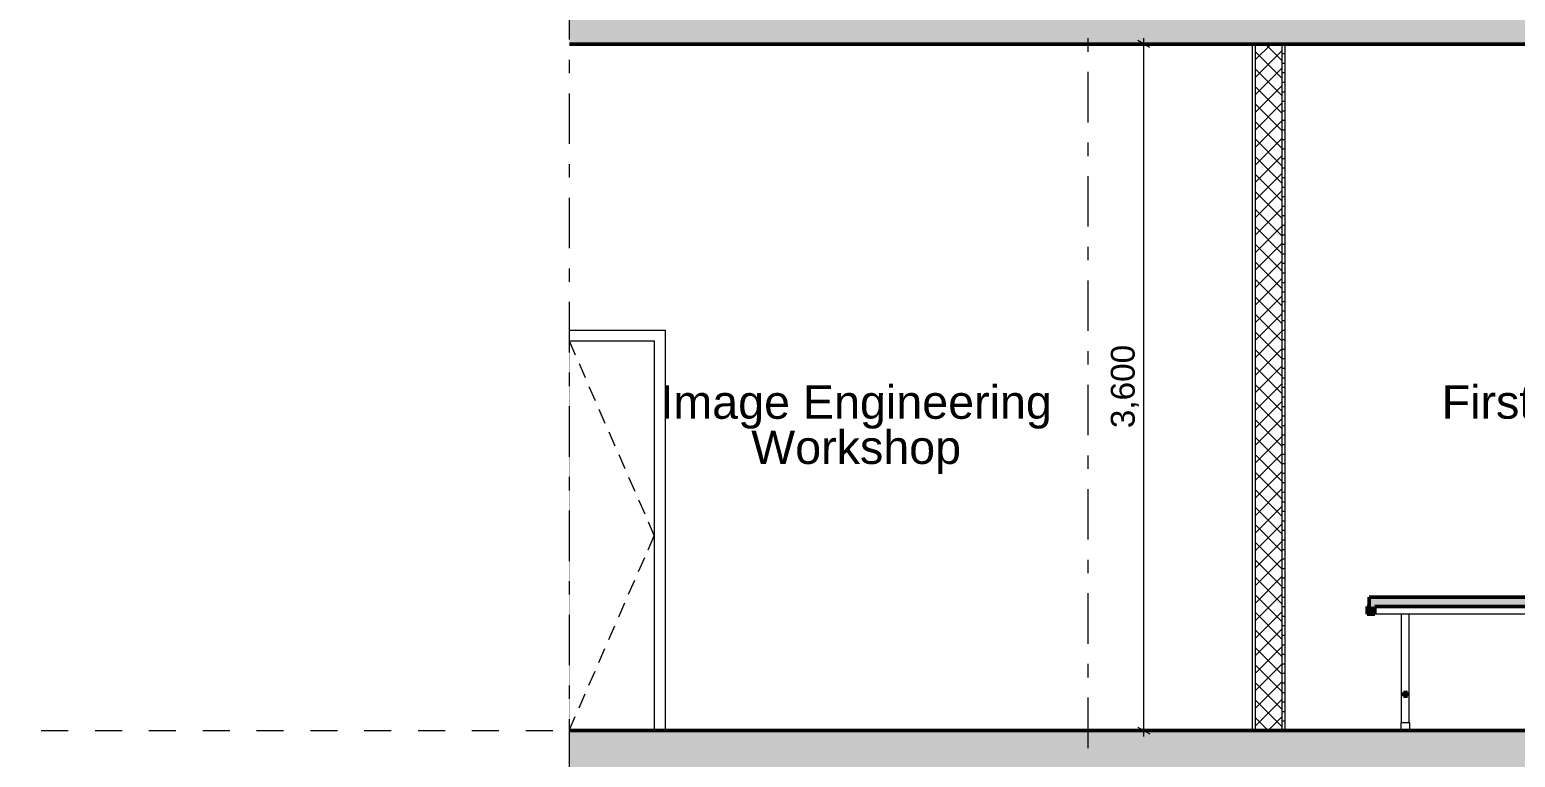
# Model space of a CAD drawing. Header units: millimetres. Extents: x -48147 to 1436659, y -488302 to 18123.
# Drawn here: x 1411788 to 1419576, y -483173 to -479358 of the extents above; entities that cross this region are included whole.
import ezdxf
from ezdxf.enums import TextEntityAlignment as Align

# ---------------------------------------------------------------- set-up
doc = ezdxf.new("R2010")
doc.units = ezdxf.units.MM
doc.header["$MEASUREMENT"] = 0
for name, pattern in [('Dashed', [2822.222233, 1411.111116, -1411.111116]), ('Double Dashed', [546.805537, 264.583325, -105.833328, 70.555556, -105.833328]), ('Wipeout_Contour', [1000, 0, -1000])]:
    doc.linetypes.add(name, pattern=pattern)
for name, color, linetype, lineweight, true_color in [('0_Pen_No__105', 7, 'Continuous', 15, 0xa6a6a6), ('A-230-M_FLOOR.IFC Import_Pen_No__109', 7, 'Continuous', 15, 0xa6a6a6), ('A-230-M_FLOOR.IFC Import_Pen_No__29', 7, 'Continuous', 50, 0x2a2a2a), ('A-25-M_Wall_Int_Pen_No__107', 7, 'Continuous', 15, 0xa6a6a6), ('New_A-15-MG_Structural_Grid_Phase_2_Pen_No__222', 7, 'Continuous', 13, 0x65af33), ('New_A-25-M_Wall_Int_Pen_No__107', 7, 'Continuous', 15, 0xa6a6a6), ('New_A-35-M_FFE_Sanitary_Pen_No__104', 7, 'Continuous', 15, 0xa6a6a6), ('New_A-35-M_FFE_Sanitary_Pen_No__24', 7, 'Continuous', 50, 0x2a2a2a), ('New_ArchiCAD Doors_Pen_No__63', 7, 'Continuous', 20, 0x606060)]:
    doc.layers.add(name, color=color, linetype=linetype, lineweight=lineweight, true_color=true_color)
for name, color, linetype in [('A-230-M_FLOOR.IFC Import', 7, 'Continuous'), ('A-25-M_Wall_Int', 7, 'Continuous'), ('A-95-P_Drawing', 7, 'Continuous'), ('New_A-15-MG_Structural_Grid_Phase_2', 7, 'Continuous'), ('New_A-25-M_Wall_Int', 7, 'Continuous'), ('New_A-35-M_FFE_Sanitary', 7, 'Continuous'), ('New_A-95-D_1_20', 7, 'Continuous'), ('New_ArchiCAD Doors', 7, 'Continuous'), ('S-280-M_STRUCT_FRAME.IFC Import', 7, 'Continuous')]:
    doc.layers.add(name, color=color, linetype=linetype)
for name, color, linetype, lineweight in [('A-25-M_Wall_Int_Pen_No__1', 7, 'Continuous', 13), ('A-95-P_Drawing_Pen_No__1', 7, 'Continuous', 13), ('A-95-P_Text_1_50_GA_Pen_No__1', 7, 'Continuous', 13), ('New_A-25-M_Wall_Int_Pen_No__1', 7, 'Continuous', 13), ('New_A-25-M_Wall_Int_Pen_No__87', 8, 'Continuous', 20), ('New_A-35-M_FFE_Sanitary_Pen_No__4', 7, 'Continuous', 20), ('New_A-95-D_1_20_Pen_No__1', 7, 'Continuous', 13), ('S-280-M_STRUCT_FRAME.IFC Import_Pen_No__1', 7, 'Continuous', 13), ('S-280-M_STRUCT_FRAME.IFC Import_Pen_No__160', 5, 'Continuous', 200)]:
    doc.layers.add(name, color=color, linetype=linetype, lineweight=lineweight)
doc.styles.add('GENERATED_STYLE_1', font='')
doc.styles.add('GENERATED_STYLE_2', font='')
doc.styles.get('GENERATED_STYLE_1').set_extended_font_data('Arial')
doc.styles.get('GENERATED_STYLE_2').set_extended_font_data('Swis721 BT')
doc.dimstyles.new('GENERATED_STYLE__4', dxfattribs={"dimtxt": 125, "dimasz": 47.5, "dimexe": 0.18, "dimexo": 50, "dimgap": 0.09, "dimtad": 1, "dimdec": 0, "dimzin": 0, "dimdsep": 46, "dimtxsty": 'GENERATED_STYLE_1', "dimblk": 'ARROWHEAD_2', "dimblk1": 'ARROWHEAD_2', "dimblk2": 'ARROWHEAD_2', "dimcen": 0.09, "dimclrd": 7, "dimclre": 7, "dimclrt": 7, "dimadec": 0, "dimazin": 0, "dimtfac": 1, "dimtdec": 4, "dimtmove": 0, "dimatfit": 3, "dimfxl": 1, "dimtolj": 1, "dimtzin": 0, "dimarcsym": 0})
pattern_1 = [(45, (1424163.9, -483032.8), (-45.96194, 45.96194), []), (135, (1424163.9, -483032.8), (45.96194, 45.96194), [])]
pattern_2 = [(270, (1424163.9, -483032.8), (86.60254, 0), [0, -50]), (270, (1424207.2, -483057.8), (86.60254, 0), [0, -50])]
pattern_3 = [(0, (1424163.9, -483032.8), (0, 389.7114), [24.375, -200.625]), (0, (1424276.4, -482837.94), (0, 389.7114), [24.375, -200.625]), (60, (1424163.9, -483032.8), (-337.5, 194.856), [24.375, -200.625]), (60, (1424388.9, -483032.8), (-337.5, 194.856), [24.375, -200.625]), (120, (1424188.27, -483032.8), (337.5, 194.856), [24.375, -200.625]), (120, (1424413.27, -483032.8), (337.5, 194.856), [24.375, -200.625]), (0, (1424163.9, -482995.3), (0, 75), [0, -75, 0, -112.5]), (45, (1424201.4, -482995.3), (-53.033, 53.033), [0, -56.25, 0, -93.75])]

# ---------------------------------------------------------------- blocks, each defined once
blk = doc.blocks.new('Section Elem_7_2', base_point=(1424163.9, -483032.8))
at = {"color": 254, "linetype": 'Wipeout_Contour', "lineweight": 0, "ltscale": 11958558.35528094}
blk.add_wipeout([(1413516.1, -483032.8), (1413608.7, -483032.8), (1413608.7, -480932.8), (1415118.7, -480932.8), (1415118.7, -483032.8), (1418197.4, -483032.8), (1418197.4, -479432.8), (1413516.1, -479432.8)], dxfattribs=at).dxf.layer = 'New_A-25-M_Wall_Int'
at = {"color": 254, "linetype": 'Wipeout_Contour', "lineweight": 0, "ltscale": 56957639.61879633}
blk.add_wipeout([(1418367.4, -483032.8), (1418978.3, -483032.8), (1418978.3, -482992.8), (1418980.3, -482992.8), (1418980.3, -482422.8), (1418800.3, -482422.8), (1418800.3, -482382.8), (1418810.3, -482382.8), (1418810.3, -482332.8), (1420040.3, -482332.8), (1420658.5, -482167.2), (1420671.4, -482215.4), (1420642.5, -482223.2), (1420652.8, -482261.9), (1420201.4, -482382.8), (1420700.3, -482382.8), (1420700.3, -479432.8), (1419849.4, -479432.8), (1419849.4, -479445.5), (1419768.9, -479445.5), (1419761.7, -479448.5), (1419758.7, -479455.7), (1419758.7, -479863.3), (1419761.7, -479870.5), (1419768.9, -479873.5), (1419849.4, -479873.5), (1419849.4, -479886.2), (1419659.5, -479886.2), (1419659.5, -479873.5), (1419740, -479873.5), (1419747.2, -479870.5), (1419750.2, -479863.3), (1419750.2, -479455.7), (1419747.2, -479448.5), (1419740, -479445.5), (1419659.5, -479445.5), (1419659.5, -479432.8), (1418367.4, -479432.8)], dxfattribs=at).dxf.layer = 'New_A-25-M_Wall_Int'
at = {"color": 254, "linetype": 'Wipeout_Contour', "lineweight": 0, "ltscale": 5972414.926386148}
blk.add_wipeout([(1413361.1, -479886.2), (1413335.4, -479886.2), (1413335.4, -483032.8), (1413361.1, -483032.8)], dxfattribs=at).dxf.layer = 'New_A-25-M_Wall_Int'
at = {"color": 254, "linetype": 'Wipeout_Contour', "lineweight": 0, "ltscale": 11940188.66914046}
blk.add_wipeout([(1413342.5, -479448.5), (1413339.5, -479455.7), (1413339.5, -479863.3), (1413342.5, -479870.5), (1413349.7, -479873.5), (1413361.1, -479873.5), (1413361.1, -479445.5), (1413349.7, -479445.5)], dxfattribs=at).dxf.layer = 'New_A-25-M_Wall_Int'
at = {"color": 254, "linetype": 'Wipeout_Contour', "lineweight": 0, "ltscale": 7498717.894869742}
blk.add_wipeout([(1420040.3, -482332.8), (1420040.3, -482382.8), (1420064.1, -482382.8), (1420062.9, -482378.5), (1420053.3, -482381.1)], dxfattribs=at).dxf.layer = 'New_A-25-M_Wall_Int'
at = {"color": 254, "linetype": 'Wipeout_Contour', "lineweight": 0, "ltscale": 11996920.52957341}
blk.add_wipeout([(1420480.3, -482422.8), (1419020.3, -482422.8), (1419020.3, -482992.8), (1419022.3, -482992.8), (1419022.3, -483032.8), (1420478.3, -483032.8), (1420478.3, -482992.8), (1420480.3, -482992.8)], dxfattribs=at).dxf.layer = 'New_A-25-M_Wall_Int'
at = {"color": 254, "linetype": 'Wipeout_Contour', "lineweight": 0, "ltscale": 9002324.536857951}
blk.add_wipeout([(1420700.3, -482422.8), (1420520.3, -482422.8), (1420520.3, -482992.8), (1420522.3, -482992.8), (1420522.3, -483032.8), (1420700.3, -483032.8)], dxfattribs=at).dxf.layer = 'New_A-25-M_Wall_Int'
at = {"layer": 'New_A-25-M_Wall_Int_Pen_No__87', "linetype": 'Continuous'}
blk.add_line((1413335.4, -479886.2), (1413335.4, -483032.8), dxfattribs=at)
blk = doc.blocks.new('Section Elem_14_2', base_point=(1424163.9, -483032.8))
at = {"color": 254, "linetype": 'Wipeout_Contour', "lineweight": 0, "ltscale": 26864034.90513792}
blk.add_wipeout([(1411765.1, -483032.8), (1411801, -483032.8), (1411801, -480932.8), (1413311, -480932.8), (1413311, -483032.8), (1413335.4, -483032.8), (1413335.4, -479886.2), (1413240.3, -479886.2), (1413240.3, -479873.5), (1413320.8, -479873.5), (1413328, -479870.5), (1413331, -479863.3), (1413331, -479455.7), (1413328, -479448.5), (1413320.8, -479445.5), (1413240.3, -479445.5), (1413240.3, -479432.8), (1411765.1, -479432.8)], dxfattribs=at).dxf.layer = 'New_A-25-M_Wall_Int'
blk = doc.blocks.new('Section Elem_15_2', base_point=(1424163.9, -483032.8))
at = {"color": 254, "linetype": 'Wipeout_Contour', "lineweight": 0, "ltscale": 5967385.947232576}
blk.add_wipeout([(1411858, -481005.8), (1411801, -481005.8), (1411801, -483032.8), (1411858, -483032.8)], dxfattribs=at).dxf.layer = 'New_ArchiCAD Doors'
at = {"color": 254, "linetype": 'Wipeout_Contour', "lineweight": 0, "ltscale": 5972886.508900142}
blk.add_wipeout([(1413254, -483032.8), (1413311, -483032.8), (1413311, -481005.8), (1413254, -481005.8)], dxfattribs=at).dxf.layer = 'New_ArchiCAD Doors'
at = {"color": 254, "linetype": 'Wipeout_Contour', "lineweight": 0, "ltscale": 5969581.617407839}
blk.add_wipeout([(1412304, -482732.8), (1412454, -482732.8), (1412454, -481485.8), (1412304, -481485.8)], dxfattribs=at).dxf.layer = 'New_ArchiCAD Doors'
at = {"color": 254, "linetype": 'Wipeout_Contour', "lineweight": 0, "ltscale": 11937597.07608518}
blk.add_wipeout([(1411858, -480989.8), (1413254, -480989.8), (1413254, -481005.8), (1413311, -481005.8), (1413311, -480932.8), (1411801, -480932.8), (1411801, -481005.8), (1411858, -481005.8)], dxfattribs=at).dxf.layer = 'New_ArchiCAD Doors'
at = {"color": 254, "linetype": 'Wipeout_Contour', "lineweight": 0, "ltscale": 5971550.150659293}
blk.add_wipeout([(1413254, -482732.8), (1413254, -481485.8), (1412544, -481485.8), (1412544, -482732.8)], dxfattribs=at).dxf.layer = 'New_ArchiCAD Doors'
at = {"layer": 'New_ArchiCAD Doors_Pen_No__63', "linetype": 'Continuous'}
for p, q in [((1411801, -480932.8), (1411801, -481005.8)), ((1413311, -480932.8), (1411801, -480932.8)), ((1413311, -481005.8), (1413311, -480932.8)), ((1411801, -481005.8), (1411801, -483032.8)), ((1413311, -483032.8), (1413311, -481005.8)), ((1412835.1, -481561), (1412889.6, -481619.5)), ((1412923.7, -481656.2), (1412978.2, -481714.7)), ((1413012.2, -481751.4), (1413066.7, -481809.9)), ((1413100.7, -481846.6), (1413155.2, -481905.1)), ((1413189.3, -481941.7), (1413199.5, -481952.7)), ((1413199.5, -481952.7), (1413254, -482011.3)), ((1413189.3, -482080.8), (1413199.5, -482069.9)), ((1413199.5, -482069.9), (1413254, -482011.3)), ((1413100.7, -482176), (1413155.2, -482117.5)), ((1413012.2, -482271.2), (1413066.7, -482212.7)), ((1412923.7, -482366.4), (1412978.2, -482307.8)), ((1412835.1, -482461.6), (1412889.6, -482403)), ((1412746.6, -482556.8), (1412801.1, -482498.2)), ((1412658.1, -482652), (1412712.6, -482593.4))]:
    blk.add_line(p, q, dxfattribs=at)
at = {"color": 254, "linetype": 'Wipeout_Contour', "lineweight": 0, "ltscale": 8954586.574815068}
blk.add_wipeout([(1413254, -480989.8), (1412304, -480989.8), (1412304, -481485.8), (1412454, -481485.8), (1412544, -481485.8), (1413254, -481485.8)], dxfattribs=at).dxf.layer = 'New_ArchiCAD Doors'
at = {"color": 254, "linetype": 'Wipeout_Contour', "lineweight": 0, "ltscale": 8957516.388715448}
blk.add_wipeout([(1413254, -483032.8), (1413254, -482732.8), (1412544, -482732.8), (1412454, -482732.8), (1412304, -482732.8), (1412304, -483032.8)], dxfattribs=at).dxf.layer = 'New_ArchiCAD Doors'
at = {"layer": 'New_ArchiCAD Doors_Pen_No__63', "linetype": 'Continuous'}
for p, q in [((1413254, -480989.8), (1413254, -481485.8)), ((1412392.5, -481085), (1412447, -481143.6)), ((1412481, -481180.2), (1412535.5, -481238.8)), ((1412569.6, -481275.4), (1412624, -481334)), ((1412658.1, -481370.6), (1412712.6, -481429.2)), ((1412746.6, -481465.8), (1412801.1, -481524.4)), ((1413254, -481485.8), (1413254, -482732.8)), ((1413254, -482732.8), (1413254, -483032.8)), ((1412481, -482842.4), (1412535.5, -482783.8)), ((1412392.5, -482937.6), (1412447, -482879))]:
    blk.add_line(p, q, dxfattribs=at)
at = {"color": 254, "linetype": 'Wipeout_Contour', "lineweight": 0, "ltscale": 5968327.686998731}
blk.add_wipeout([(1411858, -483032.8), (1412304, -483032.8), (1412304, -480989.8), (1411858, -480989.8)], dxfattribs=at).dxf.layer = 'New_ArchiCAD Doors'
at = {"color": 254, "linetype": 'Wipeout_Contour', "lineweight": 0, "ltscale": 5970035.88318178}
blk.add_wipeout([(1412544, -482732.8), (1412544, -481485.8), (1412454, -481485.8), (1412454, -482732.8)], dxfattribs=at).dxf.layer = 'New_ArchiCAD Doors'
at = {"layer": 'New_ArchiCAD Doors_Pen_No__63', "linetype": 'Continuous'}
for p, q in [((1412304, -480989.8), (1411858, -480989.8)), ((1411858, -480989.8), (1411858, -483032.8)), ((1412304, -480989.8), (1412271.9, -481063.1)), ((1412304, -483032.8), (1412304, -480989.8)), ((1412304, -480989.8), (1413254, -480989.8)), ((1412304, -480989.8), (1412358.4, -481048.4)), ((1412251.9, -481108.9), (1412219.9, -481182.3)), ((1412199.9, -481228.1), (1412167.9, -481301.4)), ((1412147.9, -481347.2), (1412115.9, -481420.5)), ((1412095.9, -481466.4), (1412063.9, -481539.7)), ((1412454, -481485.8), (1412454, -482732.8)), ((1412544, -481485.8), (1412454, -481485.8)), ((1412544, -482732.8), (1412544, -481485.8)), ((1412043.9, -481585.5), (1412011.9, -481658.8)), ((1411991.9, -481704.6), (1411959.8, -481777.9)), ((1411939.8, -481823.8), (1411907.8, -481897.1)), ((1411890, -481938), (1411858, -482011.3)), ((1411890, -482084.6), (1411858, -482011.3)), ((1411939.8, -482198.8), (1411907.8, -482125.5)), ((1411991.9, -482318), (1411959.8, -482244.6)), ((1412043.9, -482437.1), (1412011.9, -482363.8)), ((1412095.9, -482556.2), (1412063.9, -482482.9)), ((1412147.9, -482675.4), (1412115.9, -482602.1)), ((1412569.6, -482747.2), (1412624, -482688.6)), ((1412199.9, -482794.5), (1412167.9, -482721.2)), ((1412454, -482732.8), (1412544, -482732.8)), ((1412251.9, -482913.7), (1412219.9, -482840.3)), ((1412304, -483032.8), (1412271.9, -482959.5)), ((1412304, -483032.8), (1412358.4, -482974.2))]:
    blk.add_line(p, q, dxfattribs=at)
blk = doc.blocks.new('Section Elem_179_2', base_point=(1424163.9, -483032.8))
at = {"layer": 'New_A-35-M_FFE_Sanitary_Pen_No__104', "linetype": 'Continuous'}
for points in [[(1418990.3, -482852.8), (1419010.3, -482852.8), (1419010.3, -482832.8), (1418990.3, -482832.8)], [(1420490.3, -482852.8), (1420510.3, -482852.8), (1420510.3, -482832.8), (1420490.3, -482832.8)]]:
    blk.add_hatch(color=256, dxfattribs=at).paths.add_polyline_path(points)
at = {"layer": 'New_A-35-M_FFE_Sanitary_Pen_No__24', "linetype": 'Continuous'}
for p, q in [((1420658.5, -482167.2), (1420671.4, -482215.4)), ((1418800.3, -482382.8), (1418800.3, -482422.8)), ((1420700.3, -482382.8), (1420700.3, -482422.8)), ((1418990.3, -482832.8), (1418990.3, -482852.8)), ((1419010.3, -482832.8), (1418990.3, -482832.8)), ((1419010.3, -482852.8), (1418990.3, -482852.8)), ((1419010.3, -482832.8), (1419010.3, -482852.8)), ((1420490.3, -482832.8), (1420490.3, -482852.8)), ((1420510.3, -482832.8), (1420490.3, -482832.8)), ((1420510.3, -482852.8), (1420490.3, -482852.8)), ((1420510.3, -482832.8), (1420510.3, -482852.8))]:
    blk.add_line(p, q, dxfattribs=at)
at = {"color": 254, "linetype": 'Wipeout_Contour', "lineweight": 0, "ltscale": 5996677.893794556}
blk.add_wipeout([(1420030.3, -482422.8), (1420030.3, -482382.8), (1418840.3, -482382.8), (1418840.3, -482422.8)], dxfattribs=at).dxf.layer = 'New_A-35-M_FFE_Sanitary'
at = {"color": 254, "linetype": 'Wipeout_Contour', "lineweight": 0, "ltscale": 5995816.217799723}
blk.add_wipeout([(1419022.3, -483032.8), (1419022.3, -482992.8), (1418978.3, -482992.8), (1418978.3, -483032.8)], dxfattribs=at).dxf.layer = 'New_A-35-M_FFE_Sanitary'
at = {"color": 254, "linetype": 'Wipeout_Contour', "lineweight": 0, "ltscale": 6001496.491106691}
blk.add_wipeout([(1420522.3, -483032.8), (1420522.3, -482992.8), (1420478.3, -482992.8), (1420478.3, -483032.8)], dxfattribs=at).dxf.layer = 'New_A-35-M_FFE_Sanitary'
at = {"layer": 'New_A-35-M_FFE_Sanitary_Pen_No__104', "linetype": 'Continuous'}
blk.add_hatch(color=256, dxfattribs=at).paths.add_polyline_path([(1418800.3, -482422.8), (1418840.3, -482422.8), (1418840.3, -482382.8), (1418800.3, -482382.8)])
at = {"layer": 'New_A-35-M_FFE_Sanitary_Pen_No__24', "linetype": 'Continuous'}
for p, q in [((1418810.3, -482382.8), (1418800.3, -482382.8)), ((1418810.3, -482332.8), (1418810.3, -482382.8)), ((1418840.3, -482382.8), (1418840.3, -482422.8)), ((1418840.3, -482422.8), (1418800.3, -482422.8))]:
    blk.add_line(p, q, dxfattribs=at)
at = {"layer": 'New_A-35-M_FFE_Sanitary_Pen_No__4', "linetype": 'Continuous'}
for p, q in [((1418980.3, -482992.8), (1418980.3, -482422.8)), ((1419020.3, -482992.8), (1419020.3, -482422.8)), ((1419022.3, -482992.8), (1418978.3, -482992.8)), ((1418978.3, -483032.8), (1418978.3, -482992.8)), ((1419022.3, -483032.8), (1419022.3, -482992.8)), ((1420522.3, -482992.8), (1420478.3, -482992.8)), ((1420478.3, -483032.8), (1420478.3, -482992.8)), ((1420522.3, -483032.8), (1420522.3, -482992.8))]:
    blk.add_line(p, q, dxfattribs=at)
at = {"color": 254, "linetype": 'Wipeout_Contour', "lineweight": 0, "ltscale": 11999414.7017576}
blk.add_wipeout([(1420060.3, -482382.8), (1420060.3, -482422.8), (1420660.3, -482422.8), (1420660.3, -482382.8), (1420201.4, -482382.8), (1420107.1, -482408.1), (1420073.3, -482417.1), (1420064.1, -482382.8)], dxfattribs=at).dxf.layer = 'New_A-35-M_FFE_Sanitary'
at = {"layer": 'New_A-35-M_FFE_Sanitary_Pen_No__104', "linetype": 'Continuous'}
for points in [[(1418810.3, -482382.8), (1420040.3, -482382.8), (1420040.3, -482332.8), (1418810.3, -482332.8)], [(1420700.3, -482422.8), (1420700.3, -482382.8), (1420660.3, -482382.8), (1420660.3, -482422.8)]]:
    blk.add_hatch(color=256, dxfattribs=at).paths.add_polyline_path(points)
at = {"layer": 'New_A-35-M_FFE_Sanitary_Pen_No__24', "linetype": 'Continuous'}
for p, q in [((1420030.3, -482382.8), (1418840.3, -482382.8)), ((1420030.3, -482382.8), (1420030.3, -482422.8)), ((1420040.3, -482332.8), (1420040.3, -482382.8)), ((1420040.3, -482332.8), (1420053.3, -482381.1)), ((1420660.3, -482382.8), (1420660.3, -482422.8)), ((1420700.3, -482382.8), (1420660.3, -482382.8)), ((1420700.3, -482422.8), (1420660.3, -482422.8))]:
    blk.add_line(p, q, dxfattribs=at)
at = {"layer": 'New_A-35-M_FFE_Sanitary_Pen_No__4', "linetype": 'Continuous'}
for p, q in [((1420030.3, -482422.8), (1418840.3, -482422.8)), ((1420480.3, -482992.8), (1420480.3, -482422.8)), ((1420520.3, -482992.8), (1420520.3, -482422.8))]:
    blk.add_line(p, q, dxfattribs=at)
at = {"color": 254, "linetype": 'Wipeout_Contour', "lineweight": 0, "ltscale": 5999616.696328877}
blk.add_wipeout([(1420358.2, -482340.8), (1420347.9, -482302.2), (1420096.7, -482369.4), (1420107.1, -482408.1)], dxfattribs=at).dxf.layer = 'New_A-35-M_FFE_Sanitary'
at = {"layer": 'New_A-35-M_FFE_Sanitary_Pen_No__104', "linetype": 'Continuous'}
for points in [[(1420030.3, -482422.8), (1420060.3, -482422.8), (1420060.3, -482382.8), (1420030.3, -482382.8)], [(1420073.3, -482417.1), (1420107.1, -482408.1), (1420096.7, -482369.4), (1420062.9, -482378.5)]]:
    blk.add_hatch(color=256, dxfattribs=at).paths.add_polyline_path(points)
at = {"layer": 'New_A-35-M_FFE_Sanitary_Pen_No__24', "linetype": 'Continuous'}
for p, q in [((1420060.3, -482382.8), (1420040.3, -482382.8)), ((1420062.9, -482378.5), (1420053.3, -482381.1)), ((1420060.3, -482382.8), (1420060.3, -482422.8)), ((1420062.9, -482378.5), (1420073.3, -482417.1)), ((1420096.7, -482369.4), (1420107.1, -482408.1)), ((1420060.3, -482422.8), (1420030.3, -482422.8)), ((1420107.1, -482408.1), (1420073.3, -482417.1))]:
    blk.add_line(p, q, dxfattribs=at)
at = {"layer": 'New_A-35-M_FFE_Sanitary_Pen_No__4', "linetype": 'Continuous'}
for p, q in [((1420064.1, -482382.8), (1420060.3, -482382.8)), ((1420660.3, -482382.8), (1420201.4, -482382.8)), ((1420660.3, -482422.8), (1420060.3, -482422.8))]:
    blk.add_line(p, q, dxfattribs=at)
at = {"color": 254, "linetype": 'Wipeout_Contour', "lineweight": 0, "ltscale": 6000556.187866686}
blk.add_wipeout([(1420614.2, -482272.2), (1420603.8, -482233.6), (1420386.5, -482291.8), (1420396.9, -482330.4)], dxfattribs=at).dxf.layer = 'New_A-35-M_FFE_Sanitary'
at = {"layer": 'New_A-35-M_FFE_Sanitary_Pen_No__104', "linetype": 'Continuous'}
for points in [[(1420053.3, -482381.1), (1420671.4, -482215.4), (1420658.5, -482167.2), (1420040.3, -482332.8)], [(1420652.8, -482261.9), (1420642.5, -482223.2), (1420603.8, -482233.6), (1420614.2, -482272.2)], [(1420358.2, -482340.8), (1420396.9, -482330.4), (1420386.5, -482291.8), (1420347.9, -482302.2)]]:
    blk.add_hatch(color=256, dxfattribs=at).paths.add_polyline_path(points)
at = {"layer": 'New_A-35-M_FFE_Sanitary_Pen_No__24', "linetype": 'Continuous'}
for p, q in [((1420603.8, -482233.6), (1420386.5, -482291.8)), ((1420603.8, -482233.6), (1420614.2, -482272.2)), ((1420671.4, -482215.4), (1420642.5, -482223.2)), ((1420642.5, -482223.2), (1420652.8, -482261.9)), ((1420347.9, -482302.2), (1420096.7, -482369.4)), ((1420347.9, -482302.2), (1420358.2, -482340.8)), ((1420386.5, -482291.8), (1420396.9, -482330.4)), ((1420652.8, -482261.9), (1420614.2, -482272.2)), ((1420396.9, -482330.4), (1420358.2, -482340.8))]:
    blk.add_line(p, q, dxfattribs=at)
at = {"layer": 'New_A-35-M_FFE_Sanitary_Pen_No__24', "linetype": 'Continuous', "flags": 128}
blk.add_lwpolyline([(1420658.5, -482167.2), (1420040.3, -482332.8), (1418810.3, -482332.8)], dxfattribs=at)
at = {"layer": 'New_A-35-M_FFE_Sanitary_Pen_No__4', "linetype": 'Continuous'}
for p, q in [((1420614.2, -482272.2), (1420396.9, -482330.4)), ((1420358.2, -482340.8), (1420107.1, -482408.1))]:
    blk.add_line(p, q, dxfattribs=at)
blk = doc.blocks.new('Section Elem_199_2', base_point=(1424163.9, -483032.8))
at = {"color": 254, "linetype": 'Wipeout_Contour', "lineweight": 0, "ltscale": 5990516.643688947}
blk.add_wipeout([(1418197.4, -479432.8), (1418197.4, -483032.8), (1418212.4, -483032.8), (1418212.4, -479432.8)], dxfattribs=at).dxf.layer = 'New_A-25-M_Wall_Int'
at = {"layer": 'New_A-25-M_Wall_Int_Pen_No__107', "linetype": 'Continuous'}
h = blk.add_hatch(dxfattribs=at)
h.set_pattern_fill('Plaster_0002', color=256, style=0, pattern_type=2)
h.set_pattern_definition([(270, (1424163.9, -483032.8), (86.6025, 0), [0, -50]), (270, (1424207.2, -483057.8), (86.6025, 0), [0, -50])])
h.paths.add_polyline_path([(1418197.4, -479432.8), (1418197.4, -483032.8), (1418212.4, -483032.8), (1418212.4, -479432.8)])
at = {"color": 254, "linetype": 'Wipeout_Contour', "lineweight": 0, "ltscale": 5990810.204925844}
blk.add_wipeout([(1418212.4, -483032.8), (1418352.4, -483032.8), (1418352.4, -479432.8), (1418212.4, -479432.8)], dxfattribs=at).dxf.layer = 'New_A-25-M_Wall_Int'
at = {"layer": 'New_A-25-M_Wall_Int_Pen_No__107', "linetype": 'Continuous'}
h = blk.add_hatch(dxfattribs=at)
h.set_pattern_fill('Concrete_Block_0002', color=256, style=0, pattern_type=2)
h.set_pattern_definition(pattern_1)
h.paths.add_polyline_path([(1418212.4, -483032.8), (1418352.4, -483032.8), (1418352.4, -479432.8), (1418212.4, -479432.8)])
at = {"layer": 'New_A-25-M_Wall_Int_Pen_No__1', "linetype": 'Continuous'}
for p, q in [((1418197.4, -479432.8), (1418197.4, -483032.8)), ((1418212.4, -479432.8), (1418212.4, -483032.8))]:
    blk.add_line(p, q, dxfattribs=at)
at = {"color": 254, "linetype": 'Wipeout_Contour', "lineweight": 0, "ltscale": 5991103.766432498}
blk.add_wipeout([(1418352.4, -483032.8), (1418367.4, -483032.8), (1418367.4, -479432.8), (1418352.4, -479432.8)], dxfattribs=at).dxf.layer = 'New_A-25-M_Wall_Int'
at = {"layer": 'New_A-25-M_Wall_Int_Pen_No__107', "linetype": 'Continuous'}
h = blk.add_hatch(dxfattribs=at)
h.set_pattern_fill('Plaster_0002', color=256, style=0, pattern_type=2)
h.set_pattern_definition(pattern_2)
h.paths.add_polyline_path([(1418352.4, -483032.8), (1418367.4, -483032.8), (1418367.4, -479432.8), (1418352.4, -479432.8)])
at = {"layer": 'New_A-25-M_Wall_Int_Pen_No__1', "linetype": 'Continuous'}
for p, q in [((1418352.4, -479432.8), (1418352.4, -483032.8)), ((1418367.4, -479432.8), (1418367.4, -483032.8))]:
    blk.add_line(p, q, dxfattribs=at)
blk = doc.blocks.new('Section Elem_213_2', base_point=(1424163.9, -483032.8))
at = {"color": 254, "linetype": 'Wipeout_Contour', "lineweight": 0, "ltscale": 5974229.623421947}
blk.add_wipeout([(1413665.7, -483032.8), (1413665.7, -481005.8), (1413608.7, -481005.8), (1413608.7, -483032.8)], dxfattribs=at).dxf.layer = 'New_ArchiCAD Doors'
at = {"color": 254, "linetype": 'Wipeout_Contour', "lineweight": 0, "ltscale": 5979730.91804704}
blk.add_wipeout([(1415061.7, -481005.8), (1415061.7, -483032.8), (1415118.7, -483032.8), (1415118.7, -481005.8)], dxfattribs=at).dxf.layer = 'New_ArchiCAD Doors'
at = {"color": 254, "linetype": 'Wipeout_Contour', "lineweight": 0, "ltscale": 5977765.714286309}
blk.add_wipeout([(1414615.7, -482732.8), (1414615.7, -481485.8), (1414465.7, -481485.8), (1414465.7, -482732.8)], dxfattribs=at).dxf.layer = 'New_ArchiCAD Doors'
at = {"color": 254, "linetype": 'Wipeout_Contour', "lineweight": 0, "ltscale": 11951288.22494246}
blk.add_wipeout([(1415061.7, -480989.8), (1415061.7, -481005.8), (1415118.7, -481005.8), (1415118.7, -480932.8), (1413608.7, -480932.8), (1413608.7, -481005.8), (1413665.7, -481005.8), (1413665.7, -480989.8)], dxfattribs=at).dxf.layer = 'New_ArchiCAD Doors'
at = {"color": 254, "linetype": 'Wipeout_Contour', "lineweight": 0, "ltscale": 5975796.976572501}
blk.add_wipeout([(1413665.7, -482732.8), (1414375.7, -482732.8), (1414375.7, -481485.8), (1413665.7, -481485.8)], dxfattribs=at).dxf.layer = 'New_ArchiCAD Doors'
at = {"layer": 'New_ArchiCAD Doors_Pen_No__63', "linetype": 'Continuous'}
for p, q in [((1413608.7, -480932.8), (1415118.7, -480932.8)), ((1413608.7, -481005.8), (1413608.7, -480932.8)), ((1415118.7, -480932.8), (1415118.7, -481005.8)), ((1413608.7, -483032.8), (1413608.7, -481005.8)), ((1415118.7, -481005.8), (1415118.7, -483032.8)), ((1414084.5, -481561), (1414030.1, -481619.5)), ((1413996, -481656.2), (1413941.5, -481714.7)), ((1413907.5, -481751.4), (1413853, -481809.9)), ((1413818.9, -481846.6), (1413764.5, -481905.1)), ((1413720.2, -481952.7), (1413665.7, -482011.3)), ((1413730.4, -481941.7), (1413720.2, -481952.7)), ((1413720.2, -482069.9), (1413665.7, -482011.3)), ((1413730.4, -482080.8), (1413720.2, -482069.9)), ((1413818.9, -482176), (1413764.5, -482117.5)), ((1413907.5, -482271.2), (1413853, -482212.7)), ((1413996, -482366.4), (1413941.5, -482307.8)), ((1414084.5, -482461.6), (1414030.1, -482403)), ((1414173.1, -482556.8), (1414118.6, -482498.2)), ((1414261.6, -482652), (1414207.1, -482593.4))]:
    blk.add_line(p, q, dxfattribs=at)
at = {"color": 254, "linetype": 'Wipeout_Contour', "lineweight": 0, "ltscale": 8963380.0944374}
blk.add_wipeout([(1413665.7, -480989.8), (1413665.7, -481485.8), (1414375.7, -481485.8), (1414465.7, -481485.8), (1414615.7, -481485.8), (1414615.7, -480989.8)], dxfattribs=at).dxf.layer = 'New_ArchiCAD Doors'
at = {"color": 254, "linetype": 'Wipeout_Contour', "lineweight": 0, "ltscale": 8966307.09579287}
blk.add_wipeout([(1413665.7, -483032.8), (1414615.7, -483032.8), (1414615.7, -482732.8), (1414465.7, -482732.8), (1414375.7, -482732.8), (1413665.7, -482732.8)], dxfattribs=at).dxf.layer = 'New_ArchiCAD Doors'
at = {"layer": 'New_ArchiCAD Doors_Pen_No__63', "linetype": 'Continuous'}
for p, q in [((1413665.7, -480989.8), (1413665.7, -481485.8)), ((1414527.2, -481085), (1414472.7, -481143.6)), ((1414438.7, -481180.2), (1414384.2, -481238.8)), ((1414350.1, -481275.4), (1414295.6, -481334)), ((1414261.6, -481370.6), (1414207.1, -481429.2)), ((1413665.7, -481485.8), (1413665.7, -482732.8)), ((1414173.1, -481465.8), (1414118.6, -481524.4)), ((1413665.7, -482732.8), (1413665.7, -483032.8)), ((1414438.7, -482842.4), (1414384.2, -482783.8)), ((1414527.2, -482937.6), (1414472.7, -482879))]:
    blk.add_line(p, q, dxfattribs=at)
at = {"color": 254, "linetype": 'Wipeout_Contour', "lineweight": 0, "ltscale": 5978768.3629254}
blk.add_wipeout([(1415061.7, -483032.8), (1415061.7, -480989.8), (1414615.7, -480989.8), (1414615.7, -483032.8)], dxfattribs=at).dxf.layer = 'New_ArchiCAD Doors'
at = {"color": 254, "linetype": 'Wipeout_Contour', "lineweight": 0, "ltscale": 5977311.379100535}
blk.add_wipeout([(1414375.7, -482732.8), (1414465.7, -482732.8), (1414465.7, -481485.8), (1414375.7, -481485.8)], dxfattribs=at).dxf.layer = 'New_ArchiCAD Doors'
at = {"layer": 'New_ArchiCAD Doors_Pen_No__63', "linetype": 'Continuous'}
for p, q in [((1414615.7, -480989.8), (1413665.7, -480989.8)), ((1414615.7, -480989.8), (1414561.2, -481048.4)), ((1414615.7, -483032.8), (1414615.7, -480989.8)), ((1414615.7, -480989.8), (1415061.7, -480989.8)), ((1414615.7, -480989.8), (1414647.7, -481063.1)), ((1415061.7, -480989.8), (1415061.7, -483032.8)), ((1414667.7, -481108.9), (1414699.8, -481182.3)), ((1414719.8, -481228.1), (1414751.8, -481301.4)), ((1414771.8, -481347.2), (1414803.8, -481420.5)), ((1414375.7, -482732.8), (1414375.7, -481485.8)), ((1414375.7, -481485.8), (1414465.7, -481485.8)), ((1414465.7, -481485.8), (1414465.7, -482732.8)), ((1414823.8, -481466.4), (1414855.8, -481539.7)), ((1414875.8, -481585.5), (1414907.8, -481658.8)), ((1414927.8, -481704.6), (1414959.8, -481777.9)), ((1414979.8, -481823.8), (1415011.9, -481897.1)), ((1415029.7, -481938), (1415061.7, -482011.3)), ((1415029.7, -482084.6), (1415061.7, -482011.3)), ((1414979.8, -482198.8), (1415011.9, -482125.5)), ((1414927.8, -482318), (1414959.8, -482244.6)), ((1414875.8, -482437.1), (1414907.8, -482363.8)), ((1414823.8, -482556.2), (1414855.8, -482482.9)), ((1414771.8, -482675.4), (1414803.8, -482602.1)), ((1414350.1, -482747.2), (1414295.6, -482688.6)), ((1414465.7, -482732.8), (1414375.7, -482732.8)), ((1414719.8, -482794.5), (1414751.8, -482721.2)), ((1414667.7, -482913.7), (1414699.8, -482840.3)), ((1414615.7, -483032.8), (1414561.2, -482974.2)), ((1414615.7, -483032.8), (1414647.7, -482959.5))]:
    blk.add_line(p, q, dxfattribs=at)
blk = doc.blocks.new('Section Elem_327_2', base_point=(1424163.9, -483032.8))
at = {"color": 254, "linetype": 'Wipeout_Contour', "lineweight": 0, "ltscale": 5972730.581279346}
blk.add_wipeout([(1413501.1, -483032.8), (1413516.1, -483032.8), (1413516.1, -479432.8), (1413501.1, -479432.8)], dxfattribs=at).dxf.layer = 'A-25-M_Wall_Int'
at = {"layer": 'A-25-M_Wall_Int_Pen_No__107', "linetype": 'Continuous'}
h = blk.add_hatch(dxfattribs=at)
h.set_pattern_fill('Plaster_0002', color=256, style=0, pattern_type=2)
h.set_pattern_definition(pattern_2)
h.paths.add_polyline_path([(1413501.1, -483032.8), (1413516.1, -483032.8), (1413516.1, -479432.8), (1413501.1, -479432.8)])
at = {"color": 254, "linetype": 'Wipeout_Contour', "lineweight": 0, "ltscale": 5972437.123921871}
blk.add_wipeout([(1413361.1, -479432.8), (1413361.1, -483032.8), (1413501.1, -483032.8), (1413501.1, -479432.8)], dxfattribs=at).dxf.layer = 'A-25-M_Wall_Int'
at = {"layer": 'A-25-M_Wall_Int_Pen_No__107', "linetype": 'Continuous'}
h = blk.add_hatch(dxfattribs=at)
h.set_pattern_fill('Concrete_Block_0002', color=256, style=0, pattern_type=2)
h.set_pattern_definition(pattern_1)
h.paths.add_polyline_path([(1413361.1, -479432.8), (1413361.1, -483032.8), (1413501.1, -483032.8), (1413501.1, -479432.8)])
at = {"layer": 'A-25-M_Wall_Int_Pen_No__1', "linetype": 'Continuous'}
for p, q in [((1413361.1, -479432.8), (1413361.1, -483032.8)), ((1413501.1, -479432.8), (1413501.1, -483032.8)), ((1413516.1, -479432.8), (1413516.1, -483032.8))]:
    blk.add_line(p, q, dxfattribs=at)
blk = doc.blocks.new('Section Elem_365_2', base_point=(1424163.9, -483032.8))
at = {"layer": 'S-280-M_STRUCT_FRAME.IFC Import_Pen_No__160', "linetype": 'Continuous', "lineweight": 0, "true_color": 0x00007f}
blk.add_hatch(color=176, dxfattribs=at).paths.add_polyline_path([(1413430.2, -479886.2), (1413430.2, -479873.5), (1413349.7, -479873.5), (1413342.5, -479870.5), (1413339.5, -479863.3), (1413339.5, -479455.7), (1413342.5, -479448.5), (1413349.7, -479445.5), (1413430.2, -479445.5), (1413430.2, -479432.8), (1413240.3, -479432.8), (1413240.3, -479445.5), (1413320.8, -479445.5), (1413328, -479448.5), (1413331, -479455.7), (1413331, -479863.3), (1413328, -479870.5), (1413320.8, -479873.5), (1413240.3, -479873.5), (1413240.3, -479886.2)])
at = {"layer": 'S-280-M_STRUCT_FRAME.IFC Import_Pen_No__1', "linetype": 'Continuous'}
for p, q in [((1413240.3, -479432.8), (1413240.3, -479445.5)), ((1413430.2, -479432.8), (1413430.2, -479445.5)), ((1413240.3, -479873.5), (1413240.3, -479886.2)), ((1413430.2, -479886.2), (1413240.3, -479886.2)), ((1413430.2, -479873.5), (1413430.2, -479886.2))]:
    blk.add_line(p, q, dxfattribs=at)
at = {"layer": 'S-280-M_STRUCT_FRAME.IFC Import_Pen_No__1', "linetype": 'Continuous', "flags": 128}
for points in [[(1413328, -479448.5), (1413320.8, -479445.5), (1413240.3, -479445.5)], [(1413328, -479448.5), (1413331, -479455.7), (1413331, -479863.3), (1413328, -479870.5)], [(1413342.5, -479448.5), (1413339.5, -479455.7), (1413339.5, -479863.3), (1413342.5, -479870.5)], [(1413430.2, -479445.5), (1413349.7, -479445.5), (1413342.5, -479448.5)], [(1413328, -479870.5), (1413320.8, -479873.5), (1413240.3, -479873.5)], [(1413342.5, -479870.5), (1413349.7, -479873.5), (1413430.2, -479873.5)]]:
    blk.add_lwpolyline(points, dxfattribs=at)
blk = doc.blocks.new('Section Elem_443_2', base_point=(1424163.9, -483032.8))
at = {"color": 254, "linetype": 'Wipeout_Contour', "lineweight": 0, "ltscale": 5983345.835068746}
blk.add_wipeout([(1403420.8, -479432.8), (1430462.8, -479432.8), (1430462.8, -479282.8), (1403420.8, -479282.8)], dxfattribs=at).dxf.layer = 'A-230-M_FLOOR.IFC Import'
at = {"layer": 'A-230-M_FLOOR.IFC Import_Pen_No__109', "linetype": 'Continuous'}
h = blk.add_hatch(dxfattribs=at)
h.set_pattern_fill('Lightweight_Concrete_0002', color=256, style=0, pattern_type=2)
h.set_pattern_definition(pattern_3)
h.paths.add_polyline_path([(1403420.8, -479432.8), (1430462.8, -479432.8), (1430462.8, -479282.8), (1403420.8, -479282.8)])
at = {"layer": 'A-230-M_FLOOR.IFC Import_Pen_No__29', "linetype": 'Continuous'}
for p, q in [((1413240.3, -479432.8), (1411765.1, -479432.8)), ((1418197.4, -479432.8), (1413516.1, -479432.8)), ((1419659.5, -479432.8), (1418367.4, -479432.8))]:
    blk.add_line(p, q, dxfattribs=at)
at = {"layer": 'A-230-M_FLOOR.IFC Import_Pen_No__29', "linetype": 'Continuous', "flags": 128}
for points in [[(1413516.1, -479432.8), (1413501.1, -479432.8), (1413430.2, -479432.8), (1413361.1, -479432.8), (1413240.3, -479432.8)], [(1418367.4, -479432.8), (1418352.4, -479432.8), (1418212.4, -479432.8), (1418197.4, -479432.8)]]:
    blk.add_lwpolyline(points, dxfattribs=at)
blk = doc.blocks.new('Section Elem_450_2', base_point=(1424163.9, -483032.8))
at = {"color": 254, "linetype": 'Wipeout_Contour', "lineweight": 0, "ltscale": 5985582.250593171}
blk.add_wipeout([(1420869.4, -483282.8), (1420869.4, -483032.8), (1411624.9, -483032.8), (1411624.9, -483282.8)], dxfattribs=at).dxf.layer = 'A-230-M_FLOOR.IFC Import'
at = {"layer": 'A-230-M_FLOOR.IFC Import_Pen_No__109', "linetype": 'Continuous'}
h = blk.add_hatch(dxfattribs=at)
h.set_pattern_fill('Lightweight_Concrete_0002', color=256, style=0, pattern_type=2)
h.set_pattern_definition(pattern_3)
h.paths.add_polyline_path([(1420869.4, -483282.8), (1420869.4, -483032.8), (1411624.9, -483032.8), (1411624.9, -483282.8)])
at = {"layer": 'A-230-M_FLOOR.IFC Import_Pen_No__29', "linetype": 'Continuous'}
for p, q in [((1413361.1, -483032.8), (1411765.1, -483032.8)), ((1418197.4, -483032.8), (1413516.1, -483032.8)), ((1420700.3, -483032.8), (1418367.4, -483032.8))]:
    blk.add_line(p, q, dxfattribs=at)
at = {"layer": 'A-230-M_FLOOR.IFC Import_Pen_No__29', "linetype": 'Continuous', "flags": 128}
for points in [[(1413516.1, -483032.8), (1413501.1, -483032.8), (1413361.1, -483032.8)], [(1418367.4, -483032.8), (1418352.4, -483032.8), (1418212.4, -483032.8), (1418197.4, -483032.8)]]:
    blk.add_lwpolyline(points, dxfattribs=at)
blk = doc.blocks.new('Standard grid marker[1]_2', base_point=(1413335.4, -461628.2))
at = {"layer": 'New_A-15-MG_Structural_Grid_Phase_2_Pen_No__222', "linetype": 'Double Dashed'}
blk.add_line((1413335.4, -462628.2), (1413335.4, -486032.8), dxfattribs=at)
at = {"layer": 'New_A-15-MG_Structural_Grid_Phase_2_Pen_No__222', "style": 'GENERATED_STYLE_2'}
for tag, p in [('AC_MarkerText_1_0', (1413335.4, -461359.8)), ('AC_MarkerText_1_1', (1413335.4, -487264.4))]:
    blk.add_attdef(tag, text='', height=175, rotation=360, dxfattribs=at).set_placement(p, align=Align.MIDDLE_CENTER)
blk = doc.blocks.new('Standard grid marker[2]_2', base_point=(1417335.4, -461628.2))
at = {"layer": 'New_A-15-MG_Structural_Grid_Phase_2_Pen_No__222', "linetype": 'Double Dashed'}
blk.add_line((1417335.4, -462628.2), (1417335.4, -486032.8), dxfattribs=at)
at = {"layer": 'New_A-15-MG_Structural_Grid_Phase_2_Pen_No__222', "style": 'GENERATED_STYLE_2'}
for tag, p in [('AC_MarkerText_1_0', (1417335.4, -461359.7)), ('AC_MarkerText_1_1', (1417335.4, -487264.4))]:
    blk.add_attdef(tag, text='', height=175, rotation=360, dxfattribs=at).set_placement(p, align=Align.MIDDLE_CENTER)
blk = doc.blocks.new('*D504', base_point=(1424163.9, -483032.8))
at = {"layer": 'New_A-95-D_1_20_Pen_No__1', "linetype": 'Continuous'}
for p, q in [((1411118.4, -479300.8), (1411055.9, -479264.8)), ((1411087.2, -479282.8), (1411087.2, -479252.2)), ((1411134.1, -479282.8), (1411040.3, -479282.8)), ((1411087.2, -483382.8), (1411087.2, -479282.8)), ((1411134.1, -483382.8), (1411040.3, -483382.8)), ((1411055.9, -483364.8), (1411118.4, -483400.8)), ((1411087.2, -483413.4), (1411087.2, -483382.8))]:
    blk.add_line(p, q, dxfattribs=at)
at = {"layer": 'New_A-95-D_1_20_Pen_No__1', "insert": (1411062.2, -481547.3), "char_height": 125, "attachment_point": 7, "rotation": 90, "style": 'GENERATED_STYLE_1'}
blk.add_mtext('\\A1;{\\fArial|b0|i0|c0|p34;4,100}', dxfattribs=at)
blk = doc.blocks.new('ARROWHEAD_2')
at = {"color": 0, "linetype": 'Continuous', "lineweight": 0}
for p, q in [((0, 0), (-1, 0)), ((-0.38, -0.66), (0.38, 0.66))]:
    blk.add_line(p, q, dxfattribs=at)
blk = doc.blocks.new('*D511', base_point=(1424163.9, -483032.8))
at = {"layer": 'New_A-95-D_1_20_Pen_No__1', "linetype": 'Continuous'}
for p, q in [((1417675.7, -479432.8), (1417582, -479432.8)), ((1417660.1, -479450.8), (1417597.6, -479414.8)), ((1417628.9, -479432.8), (1417628.9, -479402.2)), ((1417628.9, -483032.8), (1417628.9, -479432.8)), ((1417597.6, -483014.8), (1417660.1, -483050.8)), ((1417675.7, -483032.8), (1417582, -483032.8)), ((1417628.9, -483063.4), (1417628.9, -483032.8))]:
    blk.add_line(p, q, dxfattribs=at)
at = {"layer": 'New_A-95-D_1_20_Pen_No__1', "insert": (1417603.9, -481447.3), "char_height": 125, "attachment_point": 7, "rotation": 90, "style": 'GENERATED_STYLE_1'}
blk.add_mtext('\\A1;{\\fArial|b0|i0|c0|p34;3,600}', dxfattribs=at)
blk = doc.blocks.new('S-23 Building Section_STORY_MARKER', base_point=(1424163.9, -483032.8))
at = {"layer": '0_Pen_No__105', "linetype": 'Dashed', "ltscale": 0.1}
blk.add_line((1400277.5, -483032.8), (1432997.4, -483032.8), dxfattribs=at)

msp = doc.modelspace()

# ---------------------------------------------------------------- block references
at = {"layer": 'New_A-25-M_Wall_Int'}
msp.add_blockref('Section Elem_7_2', (1424163.9, -483032.8), dxfattribs=at)

# ---------------------------------------------------------------- next in the draw order: block references
for name in ['Section Elem_14_2', 'Section Elem_199_2']:
    msp.add_blockref(name, (1424163.9, -483032.8), dxfattribs=at)
at = {"layer": 'New_A-35-M_FFE_Sanitary'}
msp.add_blockref('Section Elem_179_2', (1424163.9, -483032.8), dxfattribs=at)
at = {"layer": 'New_ArchiCAD Doors'}
msp.add_blockref('Section Elem_213_2', (1424163.9, -483032.8), dxfattribs=at)

# ---------------------------------------------------------------- next in the draw order: texts
at = {"layer": 'A-95-P_Text_1_50_GA_Pen_No__1', "linetype": 'Continuous', "insert": (1419638.2, -481222.4), "char_height": 175, "attachment_point": 2, "style": 'GENERATED_STYLE_2'}
msp.add_mtext('\\A1;{\\fSwis721 BT|b0|i0|c0|p34;First Aid}', dxfattribs=at)

# ---------------------------------------------------------------- next in the draw order: block references
at = {"layer": 'A-25-M_Wall_Int'}
msp.add_blockref('Section Elem_327_2', (1424163.9, -483032.8), dxfattribs=at)
at = {"layer": 'New_ArchiCAD Doors'}
msp.add_blockref('Section Elem_15_2', (1424163.9, -483032.8), dxfattribs=at)

# ---------------------------------------------------------------- next in the draw order: texts
at = {"layer": 'A-95-P_Text_1_50_GA_Pen_No__1', "linetype": 'Continuous', "insert": (1416120.4, -481223), "char_height": 175, "width": 3634.245, "attachment_point": 2, "line_spacing_factor": 0.811064, "style": 'GENERATED_STYLE_2'}
msp.add_mtext('\\A1;{\\fSwis721 BT|b0|i0|c0|p34;Image Engineering\\P\\fSwis721 BT|b0|i0|c0|p34;Workshop}', dxfattribs=at)

# ---------------------------------------------------------------- next in the draw order: block references
at = {"layer": 'A-230-M_FLOOR.IFC Import'}
msp.add_blockref('Section Elem_450_2', (1424163.9, -483032.8), dxfattribs=at)
at = {"layer": 'S-280-M_STRUCT_FRAME.IFC Import'}
msp.add_blockref('Section Elem_365_2', (1424163.9, -483032.8), dxfattribs=at)

# ---------------------------------------------------------------- next in the draw order: texts
at = {"layer": 'A-95-P_Text_1_50_GA_Pen_No__1', "linetype": 'Continuous', "insert": (1412578.2, -481222.4), "char_height": 175, "width": 3634.245, "attachment_point": 2, "line_spacing_factor": 0.843658, "style": 'GENERATED_STYLE_2'}
msp.add_mtext('\\A1;{\\fSwis721 BT|b0|i0|c0|p34;Robotics\\P\\fSwis721 BT|b0|i0|c0|p34;Lab}', dxfattribs=at)

# ---------------------------------------------------------------- next in the draw order: block references
at = {"layer": 'A-230-M_FLOOR.IFC Import'}
msp.add_blockref('Section Elem_443_2', (1424163.9, -483032.8), dxfattribs=at)

# ---------------------------------------------------------------- next in the draw order: block references
at = {"layer": 'New_A-15-MG_Structural_Grid_Phase_2', "color": 8, "linetype": 'Continuous', "lineweight": 15}
for name, p in [('Standard grid marker[1]_2', (1413335.4, -461628.2)), ('Standard grid marker[2]_2', (1417335.4, -461628.2))]:
    msp.add_blockref(name, p, dxfattribs=at)

# ---------------------------------------------------------------- next in the draw order: dimensions: what is measured, and where the dimension line sits
at = {"layer": 'New_A-95-D_1_20', "linetype": 'Continuous'}
for base, p1, p2, picture, middle in [((1411087.2, -479282.8), (1407813.3, -483382.8), (1417020.2, -479282.8), '*D504', (1410999.7, -481310.1)), ((1417628.9, -479432.8), (1411914.7, -483032.8), (1416955.5, -479432.8), '*D511', (1417541.4, -481210.1))]:
    dim = msp.add_linear_dim(base=base, p1=p1, p2=p2, angle=90, dimstyle='GENERATED_STYLE__4', dxfattribs=at)
    dim.commit()
    dim.dimension.update_dxf_attribs({"geometry": picture, "text_midpoint": middle, "dimtype": 160, "text_rotation": 90})

# ---------------------------------------------------------------- next in the draw order: wipeouts: each hides what was drawn before it
at = {"color": 254, "linetype": 'Wipeout_Contour', "lineweight": 0, "ltscale": 5945399.093806557}
msp.add_wipeout([(1402093, -464875.1), (1414616.4, -464875.1), (1414616.4, -485231.7), (1402093, -485231.7)], dxfattribs=at).dxf.layer = 'A-95-P_Drawing'

# ---------------------------------------------------------------- next in the draw order: linework, layer by layer
at = {"layer": 'A-95-P_Drawing_Pen_No__1', "linetype": 'Double Dashed', "flags": 128}
msp.add_lwpolyline([(1402093, -464875.1), (1414616.4, -464875.1), (1414616.4, -485231.7), (1402093, -485231.7)], close=True, dxfattribs=at)

# ---------------------------------------------------------------- next in the draw order: block references
at = {"linetype": 'Continuous', "lineweight": 0}
msp.add_blockref('S-23 Building Section_STORY_MARKER', (1424163.9, -483032.8), dxfattribs=at)

doc.saveas('drawing.dxf')
